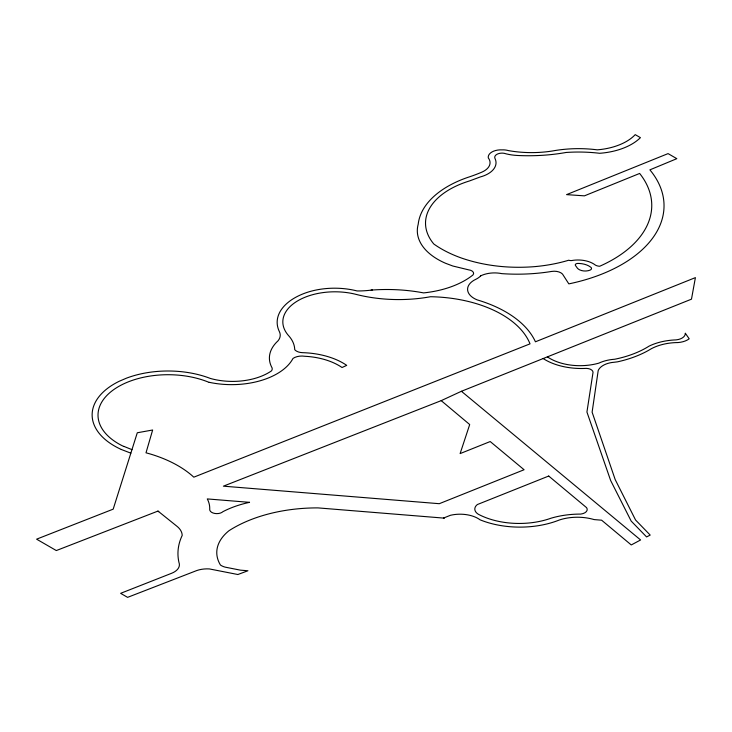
<?xml version="1.0" encoding="UTF-8"?>
<svg xmlns="http://www.w3.org/2000/svg" width="732" height="732" viewBox="0 0 732 732"><rect width="100%" height="100%" fill="white"/><g stroke="black" fill="none" stroke-linecap="round" stroke-linejoin="round"><path stroke-width="1.1" d="M441.204 400.642L469.706 424.542L460.117 453.593L490.211 441.542L524.085 469.743L439.273 503.698L223.397 486.167L441.204 400.642L461.416 391.281L691.484 299.168L695.4 277.62L535.431 341.798A113.918 65.77 0 0 0 477.237 299.9A22.299 12.874 0 0 1 475.709 279.359A19.91 11.492 0 0 0 480.64 275.873L480.961 275.507M443.473 518.073L450.427 515.301A25.373 14.649 0 0 1 480.082 519.821A69.101 39.894 0 0 0 559.33 519.995A36.408 21.018 0 0 1 594.119 519.583L601.622 520.196L631.268 544.947L640.591 539.969L461.416 391.281M444.461 518.155L318.027 507.898A118.374 68.341 0 0 0 228.951 530.737A64.892 37.469 0 0 0 220.451 565.022A13.432 7.75 0 0 0 225.337 567.181L240.462 570.164L247.928 570.759L237.873 574.519L209.343 568.92A20.459 11.813 0 0 0 196.78 570.539L127.597 597.358L120.634 593.332L171.608 573.284A17.852 10.303 0 0 0 178.965 562.478A118.502 68.415 0 0 1 182.195 535.431A27.505 15.875 0 0 0 177.034 526.345L157.993 511.073L56.309 550.556L36.6 539.173L113.186 509.152L137.287 432.768L152.649 430.004L146.007 452.806L150.371 454.023A112.261 64.809 0 0 1 193.806 477.182L530.023 343.857A105.216 60.747 0 0 0 430.517 296.725A105.353 60.829 0 0 1 356.027 294.374A52.109 30.085 0 0 0 297.219 301.127A52.109 30.085 0 0 0 288.344 335.357A54.205 31.293 0 0 1 294.722 349.686A9.214 5.316 0 0 0 302.545 352.668A61.534 35.529 0 0 1 346.721 365.369L342.036 367.51A55.037 31.778 0 0 0 304.841 356.274A11.346 6.551 0 0 0 292.992 358.451A64.178 37.058 0 0 1 209.206 382.305M121.292 449.466A76.11 43.938 0 0 1 119.398 381.189L126.535 378.133A75.826 43.774 0 0 1 210.313 378.435A50.691 29.262 0 0 0 271.462 370.895A8.802 5.078 0 0 0 271.572 366.924A55.751 32.19 0 0 1 277.968 340.892A22.692 13.103 0 0 0 279.386 331.642A59.823 34.541 0 0 1 303.46 293.706A55.559 32.08 0 0 1 357.106 290.952A58.624 33.846 0 0 0 371.124 290.119L372.378 289.945M121.292 449.475L130.845 453.163M123.854 446.364L131.961 449.649M157.993 511.073L158.707 511.695M123.726 446.456A70.034 40.434 0 0 1 112.536 390.495A70.034 40.434 0 0 1 209.096 382.388M480.64 275.873A21.365 12.334 0 0 1 501.813 273.64A127.222 73.447 0 0 0 551.736 271.426A9.351 5.399 0 0 1 563.393 275.442L568.828 283.879A143.792 83.018 0 0 0 649.897 169.851L676.826 158.67L668.069 153.61L566.568 194.63L584.429 195.847L639.649 173.447A132.675 76.595 0 0 1 599.7 266.247A6.725 3.88 0 0 1 595.317 265.048A21.493 12.407 0 0 0 573.019 260.327A4.593 2.654 0 0 1 568.727 260.226A108.83 62.833 0 0 1 533.354 266.741C509.225 268.516 484.666 266.009 461.727 258.131A108.83 62.833 0 0 1 433.811 244.003A82.771 47.79 0 0 1 469.651 180.895L480.293 176.943A27.047 15.619 0 0 0 494.997 158.496A7.32 4.227 0 0 1 496.863 154.361A7.32 4.227 0 0 1 504.037 153.281A36.573 21.118 0 0 0 517.35 155.468A127.926 73.859 0 0 0 566.138 152.466A103.99 60.042 0 0 1 599.664 153.29A55.293 31.924 0 0 0 640.427 137.653L635.22 134.642A51.176 29.545 0 0 1 597.275 149.84A86.166 49.749 0 0 0 552.66 150.948A78.717 45.448 0 0 1 508.401 150.6A11.675 6.744 0 0 0 502.161 149.877A12.682 7.32 0 0 0 488.29 157.892A20.432 11.794 0 0 1 481.775 172.176A134.935 77.903 0 0 1 467.272 177.574A101.858 58.807 0 0 0 418.21 224.248A70.391 40.644 0 0 0 445.669 263.319L452.806 266.009L468.498 269.815A6.24 3.605 0 0 1 473.018 274.912A77.537 44.771 0 0 1 423.599 292.901A117.157 67.646 0 0 0 371.124 290.119M547.39 356.859A42.483 24.531 0 0 0 598.822 363.154A30.698 17.724 0 0 1 614.743 359.238A83.686 48.312 0 0 0 649.037 346.154A45.924 26.517 0 0 1 676.039 339.886A11.072 6.387 0 0 0 685.271 333.161L689.196 338.806A16.616 9.589 0 0 1 675.362 342.622A39.72 22.93 0 0 0 648.927 350.143A90.219 52.082 0 0 1 617.451 361.846L614.258 362.239A19.096 11.026 0 0 0 598.209 370.493L592.115 412.18L615.191 479.579L635.559 519.995L650.199 535.083L646.585 536.922L631.176 521.083L610.653 480.521L586.927 412.034L593.048 372.268A6.963 4.017 0 0 0 586.314 368.379A51.322 29.628 0 0 1 543.171 358.552M548.707 476.047L477.337 504.549A13.231 7.64 0 0 0 478.28 514.221A60.308 34.816 0 0 0 551.022 518.21A64.123 37.021 0 0 1 580.732 514.084A8.144 4.703 0 0 0 586.588 507.66L548.707 476.047M579.396 263.474L577.987 263.419A2.635 1.519 0 0 0 575.379 265.396L576.789 267.299A9.351 5.399 0 0 0 579.826 269.925A8.418 4.859 0 0 0 590.047 270.126A3.532 2.04 0 0 0 590.404 266.97A15.692 9.059 0 0 0 579.396 263.474M249.539 502.344L207.284 498.922A55.806 32.217 0 0 1 209.7 509.371A7.146 4.127 0 0 0 214.787 513.452A7.146 4.127 0 0 0 222.94 511.659A82.432 47.589 0 0 1 249.539 502.344"/></g></svg>
